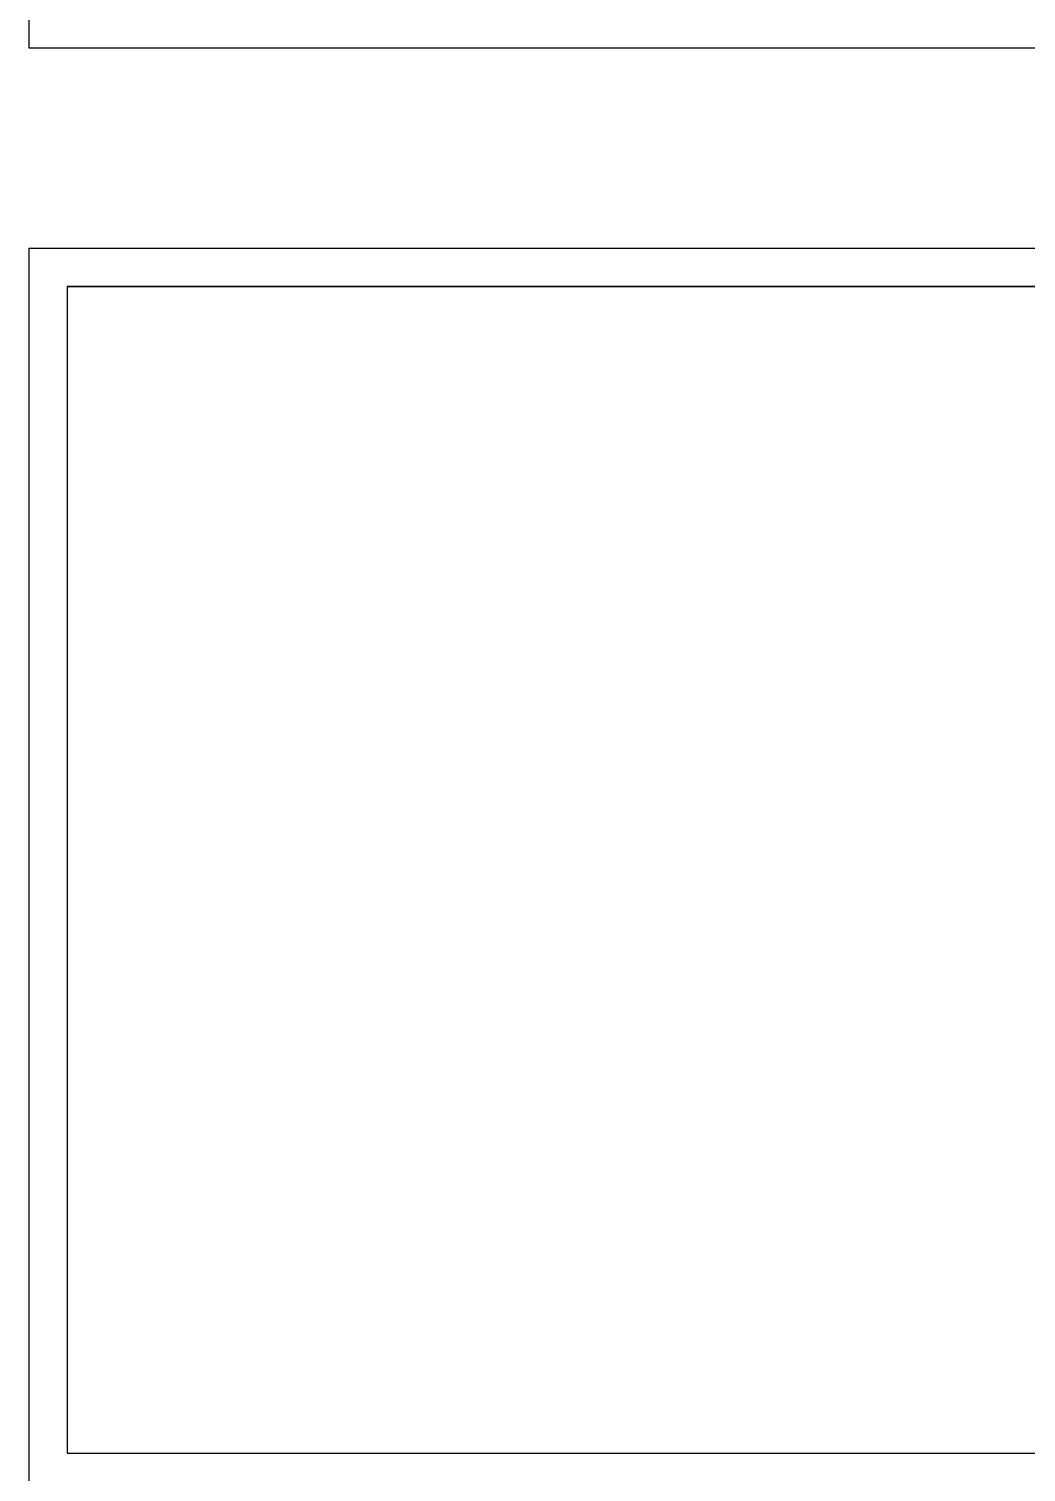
# Model space of a CAD drawing. Header units: inches. Extents: x -1851 to 6314, y -1304 to 4687.
# Drawn here: x 423.5 to 459.5, y 1973.3 to 2025.4 of the extents above; entities that cross this region are included whole.
import ezdxf

# ---------------------------------------------------------------- set-up
doc = ezdxf.new("R2010")
doc.units = ezdxf.units.IN
doc.header["$MEASUREMENT"] = 0

# ---------------------------------------------------------------- blocks, each defined once
blk = doc.blocks.new('2.4.20_9_Plan View')
at = {"color": 7, "linetype": 'Continuous', "lineweight": 25}
for p, q in [((-0.6033, 0), (-0.6033, 7.5459)), ((3.727, 7.5459), (0, 7.5459)), ((0, 7.5459), (0, 0)), ((-0.7182, 0.1148), (-0.7182, 7.4311))]:
    blk.add_line(p, q, dxfattribs=at)
blk = doc.blocks.new('2.4.20_8_Plan View')
at = {"color": 7, "linetype": 'Continuous', "lineweight": 25}
for p, q in [((9.3235, 1.15), (8.1839, 1.15)), ((9.3235, -1.15), (9.3235, 1.15)), ((9.5074, 1.15), (9.5074, -1.15)), ((9.2885, 1.115), (8.2189, 1.115)), ((8.2189, 1.115), (8.2189, -1.115)), ((9.2885, -1.115), (9.2885, 1.115))]:
    blk.add_line(p, q, dxfattribs=at)

msp = doc.modelspace()

# ---------------------------------------------------------------- block references
at = {"rotation": 90}
for name, p, xscale, yscale, zscale in [('2.4.20_9_Plan View', (514.08924, 2024.72253), 12, 12, 12), ('2.4.20_8_Plan View', (468.81365, 1650.41665), 39.37008, 39.37008, 39.37008)]:
    msp.add_blockref(name, p, dxfattribs=dict(at, xscale=xscale, yscale=yscale, zscale=zscale))

doc.saveas('drawing.dxf')
